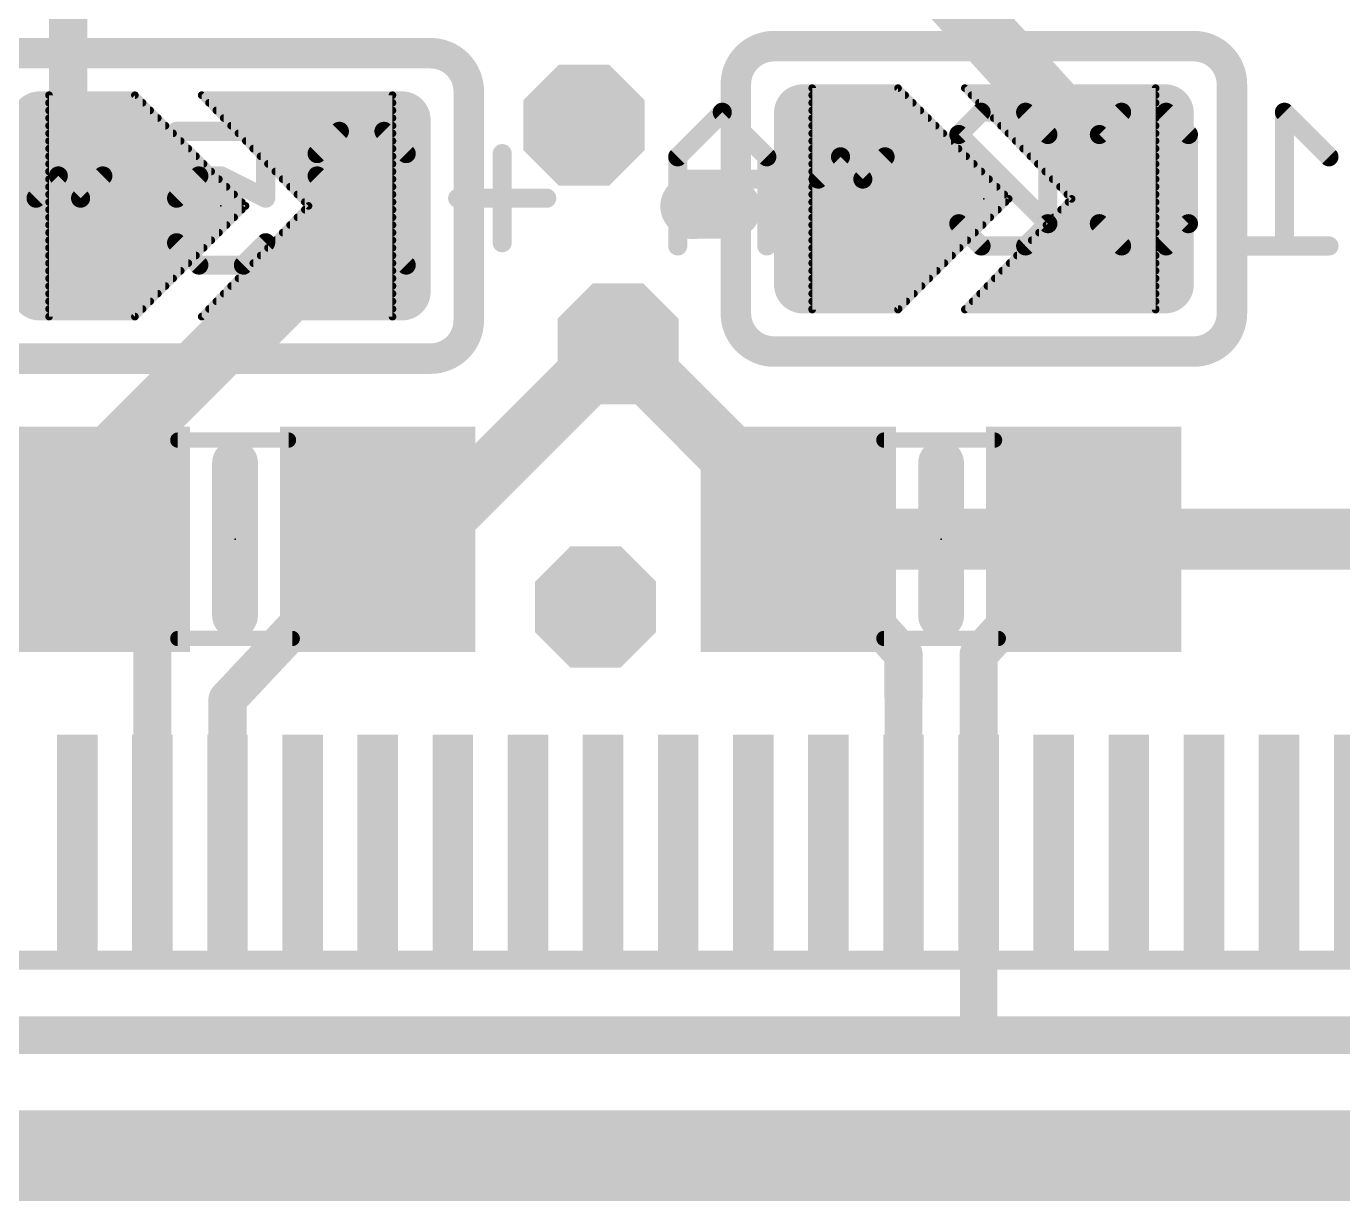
# Model space of a CAD drawing. Extents: x -30 to 79, y -8 to 63.
# Drawn here: x 25.66 to 34.42, y 37.45 to 45.21 of the extents above; entities that cross this region are included whole.
import ezdxf

# ---------------------------------------------------------------- set-up
doc = ezdxf.new("R2010")
doc.units = 0
for name, color, linetype in [('1', 12, 'CONTINUOUS'), ('16', 132, 'CONTINUOUS'), ('18', 3, 'CONTINUOUS'), ('21', 40, 'CONTINUOUS'), ('22', 6, 'CONTINUOUS'), ('23', 40, 'CONTINUOUS'), ('51', 253, 'CONTINUOUS')]:
    doc.layers.add(name, color=color, linetype=linetype)

# ---------------------------------------------------------------- blocks, each defined once
blk = doc.blocks.new('RECT')
blk.add_solid([(-0.5, -0.5), (0.5, -0.5), (-0.5, 0.5), (0.5, 0.5)])
blk = doc.blocks.new('RECT121920X243840R50')
at = {"const_width": 0.1905}
blk.add_lwpolyline([(0.2858, -0.5715), (0.2858, 0.5715, 0.4142), (0.1905, 0.6668), (-0.1905, 0.6668, 0.4142), (-0.2858, 0.5715), (-0.2858, -0.5715, 0.4142), (-0.1905, -0.6668), (0.1905, -0.6668, 0.4142)], format="xyb", close=True, dxfattribs=at)
blk.add_solid([(-0.2159, -0.5969), (0.2159, -0.5969), (-0.2159, 0.5969), (0.2159, 0.5969)])
blk = doc.blocks.new('OCTAGONV')
at = {"const_width": 0.5}
blk.add_lwpolyline([(-0.25, -0.1036), (-0.25, 0.1036), (-0.1036, 0.25), (0.1036, 0.25), (0.25, 0.1036), (0.25, -0.1036), (0.1036, -0.25), (-0.1036, -0.25), (-0.25, -0.1036), (-0.25, 0.1036)], dxfattribs=at)

msp = doc.modelspace()

# ---------------------------------------------------------------- linework, layer by layer
at = {"layer": '1'}
for points, const_width in [([(31.754, 45.489), (33.051, 44.065)], 0.4064), ([(25.939, 44.018), (25.939, 45.37)], 0.254), ([(25.812, 44.7546), (26.3835, 44.7546)], 0.0508), ([(25.812, 43.2814), (25.812, 44.7546)], 0.0508), ([(26.3835, 44.7546), (27.1201, 44.018)], 0.0508), ([(26.828, 44.7546), (27.5392, 44.018)], 0.0508), ([(28.098, 44.7546), (26.828, 44.7546)], 0.0508), ([(28.098, 43.2814), (28.098, 44.7546)], 0.0508), ([(30.892, 44.8016), (31.4635, 44.8016)], 0.0508), ([(30.892, 43.3284), (30.892, 44.8016)], 0.0508), ([(30.892, 44.7548), (31.5103, 44.7548)], 0.0508), ([(31.4635, 44.8016), (32.2001, 44.065)], 0.0508), ([(31.908, 44.8016), (32.6192, 44.065)], 0.0508), ([(33.178, 44.8016), (31.908, 44.8016)], 0.0508), ([(31.9532, 44.7548), (33.178, 44.7548)], 0.0508), ([(33.178, 43.3284), (33.178, 44.8016)], 0.0508), ([(25.812, 44.704), (26.4341, 44.704)], 0.0508), ([(26.8769, 44.704), (28.098, 44.704)], 0.0508), ([(30.892, 44.704), (31.5611, 44.704)], 0.0508), ([(32.0022, 44.704), (33.178, 44.704)], 0.0508), ([(25.812, 44.6532), (26.4849, 44.6532)], 0.0508), ([(25.812, 44.6024), (26.5357, 44.6024)], 0.0508), ([(26.9259, 44.6532), (28.098, 44.6532)], 0.0508), ([(26.9749, 44.6024), (28.098, 44.6024)], 0.0508), ([(30.892, 44.6532), (31.6119, 44.6532)], 0.0508), ([(30.892, 44.6024), (31.6627, 44.6024)], 0.0508), ([(32.0513, 44.6532), (33.178, 44.6532)], 0.0508), ([(32.1003, 44.6024), (33.178, 44.6024)], 0.0508), ([(25.812, 44.5516), (26.5865, 44.5516)], 0.0508), ([(25.812, 44.5008), (26.6373, 44.5008)], 0.0508), ([(27.024, 44.5516), (28.098, 44.5516)], 0.0508), ([(27.073, 44.5008), (28.098, 44.5008)], 0.0508), ([(30.892, 44.5516), (31.7135, 44.5516)], 0.0508), ([(30.892, 44.5008), (31.7643, 44.5008)], 0.0508), ([(32.1494, 44.5516), (33.178, 44.5516)], 0.0508), ([(32.1984, 44.5008), (33.178, 44.5008)], 0.0508), ([(25.812, 44.45), (26.6881, 44.45)], 0.0508), ([(27.1221, 44.45), (28.098, 44.45)], 0.0508), ([(30.892, 44.45), (31.8151, 44.45)], 0.0508), ([(32.2475, 44.45), (33.178, 44.45)], 0.0508), ([(25.812, 44.3992), (26.7389, 44.3992)], 0.0508), ([(25.812, 44.3484), (26.7897, 44.3484)], 0.0508), ([(27.1711, 44.3992), (28.098, 44.3992)], 0.0508), ([(27.2202, 44.3484), (28.098, 44.3484)], 0.0508), ([(30.892, 44.3992), (31.8659, 44.3992)], 0.0508), ([(30.892, 44.3484), (31.9167, 44.3484)], 0.0508), ([(32.2965, 44.3992), (33.178, 44.3992)], 0.0508), ([(32.3456, 44.3484), (33.178, 44.3484)], 0.0508), ([(25.812, 44.2976), (26.8405, 44.2976)], 0.0508), ([(25.812, 44.2468), (26.8913, 44.2468)], 0.0508), ([(27.2692, 44.2976), (28.098, 44.2976)], 0.0508), ([(27.3183, 44.2468), (28.098, 44.2468)], 0.0508), ([(30.892, 44.2976), (31.9675, 44.2976)], 0.0508), ([(30.892, 44.2468), (32.0183, 44.2468)], 0.0508), ([(32.3946, 44.2976), (33.178, 44.2976)], 0.0508), ([(32.4437, 44.2468), (33.178, 44.2468)], 0.0508), ([(25.812, 44.196), (26.9421, 44.196)], 0.0508), ([(25.812, 44.1452), (26.9929, 44.1452)], 0.0508), ([(27.133, 43.18), (27.971, 44.018)], 0.4064), ([(27.3673, 44.196), (28.098, 44.196)], 0.0508), ([(27.4164, 44.1452), (28.098, 44.1452)], 0.0508), ([(30.1, 44), (30.084, 44.016)], 0.4064), ([(30.892, 44.196), (32.0691, 44.196)], 0.0508), ([(30.892, 44.1452), (32.1199, 44.1452)], 0.0508), ([(32.4927, 44.196), (33.178, 44.196)], 0.0508), ([(32.5418, 44.1452), (33.178, 44.1452)], 0.0508), ([(25.812, 44.0944), (27.0437, 44.0944)], 0.0508), ([(27.4654, 44.0944), (28.098, 44.0944)], 0.0508), ([(30.892, 44.0944), (32.1707, 44.0944)], 0.0508), ([(32.2001, 44.065), (31.4635, 43.3284)], 0.0508), ([(32.6192, 44.065), (31.908, 43.3284)], 0.0508), ([(32.5908, 44.0944), (33.178, 44.0944)], 0.0508), ([(25.812, 44.0436), (27.0945, 44.0436)], 0.0508), ([(25.812, 43.9928), (27.0949, 43.9928)], 0.0508), ([(27.1201, 44.018), (26.3835, 43.2814)], 0.0508), ([(27.5392, 44.018), (26.828, 43.2814)], 0.0508), ([(27.5145, 44.0436), (28.098, 44.0436)], 0.0508), ([(27.5149, 43.9928), (28.098, 43.9928)], 0.0508), ([(30.892, 44.0436), (32.1787, 44.0436)], 0.0508), ([(30.892, 43.9928), (32.1279, 43.9928)], 0.0508), ([(32.5495, 43.9928), (33.178, 43.9928)], 0.0508), ([(32.5985, 44.0436), (33.178, 44.0436)], 0.0508), ([(25.812, 43.942), (27.0441, 43.942)], 0.0508), ([(25.812, 43.8912), (26.9933, 43.8912)], 0.0508), ([(27.4168, 43.8912), (28.098, 43.8912)], 0.0508), ([(27.4658, 43.942), (28.098, 43.942)], 0.0508), ([(30.892, 43.942), (32.0771, 43.942)], 0.0508), ([(30.892, 43.8912), (32.0263, 43.8912)], 0.0508), ([(32.4514, 43.8912), (33.178, 43.8912)], 0.0508), ([(32.5004, 43.942), (33.178, 43.942)], 0.0508), ([(25.812, 43.8404), (26.9425, 43.8404)], 0.0508), ([(25.812, 43.7896), (26.8917, 43.7896)], 0.0508), ([(27.3187, 43.7896), (28.098, 43.7896)], 0.0508), ([(27.3677, 43.8404), (28.098, 43.8404)], 0.0508), ([(30.892, 43.8404), (31.9755, 43.8404)], 0.0508), ([(30.892, 43.7896), (31.9247, 43.7896)], 0.0508), ([(32.3533, 43.7896), (33.178, 43.7896)], 0.0508), ([(32.4023, 43.8404), (33.178, 43.8404)], 0.0508), ([(25.812, 43.7388), (26.8409, 43.7388)], 0.0508), ([(27.2696, 43.7388), (28.098, 43.7388)], 0.0508), ([(30.892, 43.7388), (31.8739, 43.7388)], 0.0508), ([(32.3043, 43.7388), (33.178, 43.7388)], 0.0508), ([(25.812, 43.688), (26.7901, 43.688)], 0.0508), ([(25.812, 43.6372), (26.7393, 43.6372)], 0.0508), ([(27.1715, 43.6372), (28.098, 43.6372)], 0.0508), ([(27.2206, 43.688), (28.098, 43.688)], 0.0508), ([(30.892, 43.688), (31.8231, 43.688)], 0.0508), ([(30.892, 43.6372), (31.7723, 43.6372)], 0.0508), ([(32.2062, 43.6372), (33.178, 43.6372)], 0.0508), ([(32.2552, 43.688), (33.178, 43.688)], 0.0508), ([(25.812, 43.5864), (26.6885, 43.5864)], 0.0508), ([(25.812, 43.5356), (26.6377, 43.5356)], 0.0508), ([(27.0734, 43.5356), (28.098, 43.5356)], 0.0508), ([(27.1225, 43.5864), (28.098, 43.5864)], 0.0508), ([(30.892, 43.5864), (31.7215, 43.5864)], 0.0508), ([(30.892, 43.5356), (31.6707, 43.5356)], 0.0508), ([(32.1081, 43.5356), (33.178, 43.5356)], 0.0508), ([(32.1571, 43.5864), (33.178, 43.5864)], 0.0508), ([(25.812, 43.4848), (26.5869, 43.4848)], 0.0508), ([(27.0244, 43.4848), (28.098, 43.4848)], 0.0508), ([(30.892, 43.4848), (31.6199, 43.4848)], 0.0508), ([(32.059, 43.4848), (33.178, 43.4848)], 0.0508), ([(25.812, 43.434), (26.5361, 43.434)], 0.0508), ([(25.812, 43.3832), (26.4853, 43.3832)], 0.0508), ([(26.1, 42.229), (27.051, 43.18)], 0.4064), ([(27.051, 43.18), (27.133, 43.18)], 0.4064), ([(26.9263, 43.3832), (28.098, 43.3832)], 0.0508), ([(26.9753, 43.434), (28.098, 43.434)], 0.0508), ([(30.892, 43.434), (31.5691, 43.434)], 0.0508), ([(30.892, 43.3832), (31.5183, 43.3832)], 0.0508), ([(31.9609, 43.3832), (33.178, 43.3832)], 0.0508), ([(32.01, 43.434), (33.178, 43.434)], 0.0508), ([(25.812, 43.3324), (26.4345, 43.3324)], 0.0508), ([(25.812, 43.2816), (26.3837, 43.2816)], 0.0508), ([(26.3835, 43.2814), (25.812, 43.2814)], 0.0508), ([(26.828, 43.2814), (28.098, 43.2814)], 0.0508), ([(26.8282, 43.2816), (28.098, 43.2816)], 0.0508), ([(26.8772, 43.3324), (28.098, 43.3324)], 0.0508), ([(28.3, 41.8), (29.6, 43.1)], 0.4064), ([(30.892, 43.3324), (31.4675, 43.3324)], 0.0508), ([(31.4635, 43.3284), (30.892, 43.3284)], 0.0508), ([(31.908, 43.3284), (33.178, 43.3284)], 0.0508), ([(31.9119, 43.3324), (33.178, 43.3324)], 0.0508), ([(26.1, 41.8), (26.1, 42.229)], 0.4064), ([(28, 41.8), (28.3, 41.8)], 0.4064), ([(26.5, 41.334), (26.1, 41.8)], 0.254), ([(27, 40.734), (28, 41.8)], 0.254), ([(31.5, 41.034), (30.8, 41.8)], 0.254), ([(32, 41.034), (32.7, 41.8)], 0.254), ([(26.5, 39.75), (26.5, 41.334)], 0.254), ([(31.5, 40.75), (31.5, 41.034)], 0.254), ([(32, 39.75), (32, 41.034)], 0.254), ([(27, 39.75), (27, 40.734)], 0.254), ([(31.5, 39.75), (31.5, 40.75)], 0.25), ([(32, 39.75), (32, 38.5)], 0.25), ([(32, 38.5), (22.9, 38.5)], 0.25), ([(35.2, 38.5), (32, 38.5)], 0.25)]:
    msp.add_lwpolyline(points, dxfattribs=dict(at, const_width=const_width))
for points, const_width in [([(25.812, 44.7673, 1), (25.812, 44.7419)], 0.0254), ([(25.8247, 44.7546, 1), (25.7993, 44.7546)], 0.0254), ([(26.3925, 44.7636, 1), (26.3745, 44.7456)], 0.0254), ([(26.3835, 44.7419, 1), (26.3835, 44.7673)], 0.0254), ([(26.8371, 44.7634, 1), (26.8189, 44.7458)], 0.0254), ([(26.828, 44.7673, 1), (26.828, 44.7419)], 0.0254), ([(28.1107, 44.7546, 1), (28.0853, 44.7546)], 0.0254), ([(28.098, 44.7419, 1), (28.098, 44.7673)], 0.0254), ([(30.892, 44.8143, 1), (30.892, 44.7889)], 0.0254), ([(30.9047, 44.8016, 1), (30.8793, 44.8016)], 0.0254), ([(30.892, 44.7675, 1), (30.892, 44.7421)], 0.0254), ([(31.4725, 44.8106, 1), (31.4545, 44.7926)], 0.0254), ([(31.4635, 44.7889, 1), (31.4635, 44.8143)], 0.0254), ([(31.5103, 44.7421, 1), (31.5103, 44.7675)], 0.0254), ([(31.9171, 44.8104, 1), (31.8989, 44.7928)], 0.0254), ([(31.908, 44.8143, 1), (31.908, 44.7889)], 0.0254), ([(31.9532, 44.7675, 1), (31.9532, 44.7421)], 0.0254), ([(33.1907, 44.8016, 1), (33.1653, 44.8016)], 0.0254), ([(33.178, 44.7889, 1), (33.178, 44.8143)], 0.0254), ([(33.178, 44.7421, 1), (33.178, 44.7675)], 0.0254), ([(25.812, 44.7167, 1), (25.812, 44.6913)], 0.0254), ([(26.4341, 44.6913, 1), (26.4341, 44.7167)], 0.0254), ([(26.8769, 44.7167, 1), (26.8769, 44.6913)], 0.0254), ([(28.098, 44.6913, 1), (28.098, 44.7167)], 0.0254), ([(30.892, 44.7167, 1), (30.892, 44.6913)], 0.0254), ([(31.5611, 44.6913, 1), (31.5611, 44.7167)], 0.0254), ([(32.0022, 44.7167, 1), (32.0022, 44.6913)], 0.0254), ([(33.178, 44.6913, 1), (33.178, 44.7167)], 0.0254), ([(25.812, 44.6659, 1), (25.812, 44.6405)], 0.0254), ([(25.812, 44.6151, 1), (25.812, 44.5897)], 0.0254), ([(26.4849, 44.6405, 1), (26.4849, 44.6659)], 0.0254), ([(26.5357, 44.5897, 1), (26.5357, 44.6151)], 0.0254), ([(26.9259, 44.6659, 1), (26.9259, 44.6405)], 0.0254), ([(26.9749, 44.6151, 1), (26.9749, 44.5897)], 0.0254), ([(28.098, 44.6405, 1), (28.098, 44.6659)], 0.0254), ([(28.098, 44.5897, 1), (28.098, 44.6151)], 0.0254), ([(30.892, 44.6659, 1), (30.892, 44.6405)], 0.0254), ([(30.892, 44.6151, 1), (30.892, 44.5897)], 0.0254), ([(31.6119, 44.6405, 1), (31.6119, 44.6659)], 0.0254), ([(31.6627, 44.5897, 1), (31.6627, 44.6151)], 0.0254), ([(32.0513, 44.6659, 1), (32.0513, 44.6405)], 0.0254), ([(32.1003, 44.6151, 1), (32.1003, 44.5897)], 0.0254), ([(33.178, 44.6405, 1), (33.178, 44.6659)], 0.0254), ([(33.178, 44.5897, 1), (33.178, 44.6151)], 0.0254), ([(25.812, 44.5643, 1), (25.812, 44.5389)], 0.0254), ([(25.812, 44.5135, 1), (25.812, 44.4881)], 0.0254), ([(26.5865, 44.5389, 1), (26.5865, 44.5643)], 0.0254), ([(26.6373, 44.4881, 1), (26.6373, 44.5135)], 0.0254), ([(27.024, 44.5643, 1), (27.024, 44.5389)], 0.0254), ([(27.073, 44.5135, 1), (27.073, 44.4881)], 0.0254), ([(28.098, 44.5389, 1), (28.098, 44.5643)], 0.0254), ([(28.098, 44.4881, 1), (28.098, 44.5135)], 0.0254), ([(30.892, 44.5643, 1), (30.892, 44.5389)], 0.0254), ([(30.892, 44.5135, 1), (30.892, 44.4881)], 0.0254), ([(31.7135, 44.5389, 1), (31.7135, 44.5643)], 0.0254), ([(31.7643, 44.4881, 1), (31.7643, 44.5135)], 0.0254), ([(32.1494, 44.5643, 1), (32.1494, 44.5389)], 0.0254), ([(32.1984, 44.5135, 1), (32.1984, 44.4881)], 0.0254), ([(33.178, 44.5389, 1), (33.178, 44.5643)], 0.0254), ([(33.178, 44.4881, 1), (33.178, 44.5135)], 0.0254), ([(25.812, 44.4627, 1), (25.812, 44.4373)], 0.0254), ([(26.6881, 44.4373, 1), (26.6881, 44.4627)], 0.0254), ([(27.1221, 44.4627, 1), (27.1221, 44.4373)], 0.0254), ([(28.098, 44.4373, 1), (28.098, 44.4627)], 0.0254), ([(30.892, 44.4627, 1), (30.892, 44.4373)], 0.0254), ([(31.8151, 44.4373, 1), (31.8151, 44.4627)], 0.0254), ([(32.2475, 44.4627, 1), (32.2475, 44.4373)], 0.0254), ([(33.178, 44.4373, 1), (33.178, 44.4627)], 0.0254), ([(25.812, 44.4119, 1), (25.812, 44.3865)], 0.0254), ([(25.812, 44.3611, 1), (25.812, 44.3357)], 0.0254), ([(26.7389, 44.3865, 1), (26.7389, 44.4119)], 0.0254), ([(26.7897, 44.3357, 1), (26.7897, 44.3611)], 0.0254), ([(27.1711, 44.4119, 1), (27.1711, 44.3865)], 0.0254), ([(27.2202, 44.3611, 1), (27.2202, 44.3357)], 0.0254), ([(28.098, 44.3865, 1), (28.098, 44.4119)], 0.0254), ([(28.098, 44.3357, 1), (28.098, 44.3611)], 0.0254), ([(30.892, 44.4119, 1), (30.892, 44.3865)], 0.0254), ([(30.892, 44.3611, 1), (30.892, 44.3357)], 0.0254), ([(31.8659, 44.3865, 1), (31.8659, 44.4119)], 0.0254), ([(31.9167, 44.3357, 1), (31.9167, 44.3611)], 0.0254), ([(32.2965, 44.4119, 1), (32.2965, 44.3865)], 0.0254), ([(32.3456, 44.3611, 1), (32.3456, 44.3357)], 0.0254), ([(33.178, 44.3865, 1), (33.178, 44.4119)], 0.0254), ([(33.178, 44.3357, 1), (33.178, 44.3611)], 0.0254), ([(25.812, 44.3103, 1), (25.812, 44.2849)], 0.0254), ([(25.812, 44.2595, 1), (25.812, 44.2341)], 0.0254), ([(26.8405, 44.2849, 1), (26.8405, 44.3103)], 0.0254), ([(26.8913, 44.2341, 1), (26.8913, 44.2595)], 0.0254), ([(27.2692, 44.3103, 1), (27.2692, 44.2849)], 0.0254), ([(27.3183, 44.2595, 1), (27.3183, 44.2341)], 0.0254), ([(28.098, 44.2849, 1), (28.098, 44.3103)], 0.0254), ([(28.098, 44.2341, 1), (28.098, 44.2595)], 0.0254), ([(30.892, 44.3103, 1), (30.892, 44.2849)], 0.0254), ([(30.892, 44.2595, 1), (30.892, 44.2341)], 0.0254), ([(31.9675, 44.2849, 1), (31.9675, 44.3103)], 0.0254), ([(32.0183, 44.2341, 1), (32.0183, 44.2595)], 0.0254), ([(32.3946, 44.3103, 1), (32.3946, 44.2849)], 0.0254), ([(32.4437, 44.2595, 1), (32.4437, 44.2341)], 0.0254), ([(33.178, 44.2849, 1), (33.178, 44.3103)], 0.0254), ([(33.178, 44.2341, 1), (33.178, 44.2595)], 0.0254), ([(25.812, 44.2087, 1), (25.812, 44.1833)], 0.0254), ([(25.812, 44.1579, 1), (25.812, 44.1325)], 0.0254), ([(26.9421, 44.1833, 1), (26.9421, 44.2087)], 0.0254), ([(26.9929, 44.1325, 1), (26.9929, 44.1579)], 0.0254), ([(27.3673, 44.2087, 1), (27.3673, 44.1833)], 0.0254), ([(27.4164, 44.1579, 1), (27.4164, 44.1325)], 0.0254), ([(28.0428, 43.9462, 1), (27.8992, 44.0898)], 0.2032), ([(28.098, 44.1833, 1), (28.098, 44.2087)], 0.0254), ([(28.098, 44.1325, 1), (28.098, 44.1579)], 0.0254), ([(30.1558, 44.0878, 1), (30.0122, 43.9442)], 0.2032), ([(30.0282, 43.9282, 1), (30.1718, 44.0718)], 0.2032), ([(30.892, 44.2087, 1), (30.892, 44.1833)], 0.0254), ([(30.892, 44.1579, 1), (30.892, 44.1325)], 0.0254), ([(32.0691, 44.1833, 1), (32.0691, 44.2087)], 0.0254), ([(32.1199, 44.1325, 1), (32.1199, 44.1579)], 0.0254), ([(32.4927, 44.2087, 1), (32.4927, 44.1833)], 0.0254), ([(32.5418, 44.1579, 1), (32.5418, 44.1325)], 0.0254), ([(32.9759, 43.9966, 1), (33.1261, 44.1334)], 0.2032), ([(33.178, 44.1833, 1), (33.178, 44.2087)], 0.0254), ([(33.178, 44.1325, 1), (33.178, 44.1579)], 0.0254), ([(25.812, 44.1071, 1), (25.812, 44.0817)], 0.0254), ([(25.8755, 44.018, 1), (26.0025, 44.018)], 0.127), ([(27.0437, 44.0817, 1), (27.0437, 44.1071)], 0.0254), ([(27.4654, 44.1071, 1), (27.4654, 44.0817)], 0.0254), ([(28.098, 44.0817, 1), (28.098, 44.1071)], 0.0254), ([(30.892, 44.1071, 1), (30.892, 44.0817)], 0.0254), ([(32.1707, 44.0817, 1), (32.1707, 44.1071)], 0.0254), ([(32.2091, 44.056, 1), (32.1911, 44.074)], 0.0254), ([(32.1911, 44.056, 1), (32.2091, 44.074)], 0.0254), ([(32.5908, 44.1071, 1), (32.5908, 44.0817)], 0.0254), ([(32.6283, 44.0562, 1), (32.6101, 44.0738)], 0.0254), ([(32.6101, 44.0562, 1), (32.6283, 44.0738)], 0.0254), ([(33.178, 44.0817, 1), (33.178, 44.1071)], 0.0254), ([(25.812, 44.0563, 1), (25.812, 44.0309)], 0.0254), ([(25.812, 44.0055, 1), (25.812, 43.9801)], 0.0254), ([(27.0945, 44.0309, 1), (27.0945, 44.0563)], 0.0254), ([(27.0949, 43.9801, 1), (27.0949, 44.0055)], 0.0254), ([(27.1291, 44.009, 1), (27.1111, 44.027)], 0.0254), ([(27.1111, 44.009, 1), (27.1291, 44.027)], 0.0254), ([(27.5145, 44.0563, 1), (27.5145, 44.0309)], 0.0254), ([(27.5149, 44.0055, 1), (27.5149, 43.9801)], 0.0254), ([(27.5483, 44.0092, 1), (27.5301, 44.0268)], 0.0254), ([(27.5301, 44.0092, 1), (27.5483, 44.0268)], 0.0254), ([(28.098, 44.0309, 1), (28.098, 44.0563)], 0.0254), ([(28.098, 43.9801, 1), (28.098, 44.0055)], 0.0254), ([(30.892, 44.0563, 1), (30.892, 44.0309)], 0.0254), ([(30.892, 44.0055, 1), (30.892, 43.9801)], 0.0254), ([(32.1279, 43.9801, 1), (32.1279, 44.0055)], 0.0254), ([(32.1787, 44.0309, 1), (32.1787, 44.0563)], 0.0254), ([(32.5495, 44.0055, 1), (32.5495, 43.9801)], 0.0254), ([(32.5985, 44.0563, 1), (32.5985, 44.0309)], 0.0254), ([(33.178, 44.0309, 1), (33.178, 44.0563)], 0.0254), ([(33.178, 43.9801, 1), (33.178, 44.0055)], 0.0254), ([(25.812, 43.9547, 1), (25.812, 43.9293)], 0.0254), ([(25.812, 43.9039, 1), (25.812, 43.8785)], 0.0254), ([(26.9933, 43.8785, 1), (26.9933, 43.9039)], 0.0254), ([(27.0441, 43.9293, 1), (27.0441, 43.9547)], 0.0254), ([(27.4168, 43.9039, 1), (27.4168, 43.8785)], 0.0254), ([(27.4658, 43.9547, 1), (27.4658, 43.9293)], 0.0254), ([(28.098, 43.9293, 1), (28.098, 43.9547)], 0.0254), ([(28.098, 43.8785, 1), (28.098, 43.9039)], 0.0254), ([(30.892, 43.9547, 1), (30.892, 43.9293)], 0.0254), ([(30.892, 43.9039, 1), (30.892, 43.8785)], 0.0254), ([(32.0263, 43.8785, 1), (32.0263, 43.9039)], 0.0254), ([(32.0771, 43.9293, 1), (32.0771, 43.9547)], 0.0254), ([(32.4514, 43.9039, 1), (32.4514, 43.8785)], 0.0254), ([(32.5004, 43.9547, 1), (32.5004, 43.9293)], 0.0254), ([(33.178, 43.9293, 1), (33.178, 43.9547)], 0.0254), ([(33.178, 43.8785, 1), (33.178, 43.9039)], 0.0254), ([(25.812, 43.8531, 1), (25.812, 43.8277)], 0.0254), ([(25.812, 43.8023, 1), (25.812, 43.7769)], 0.0254), ([(26.8917, 43.7769, 1), (26.8917, 43.8023)], 0.0254), ([(26.9425, 43.8277, 1), (26.9425, 43.8531)], 0.0254), ([(27.3187, 43.8023, 1), (27.3187, 43.7769)], 0.0254), ([(27.3677, 43.8531, 1), (27.3677, 43.8277)], 0.0254), ([(28.098, 43.8277, 1), (28.098, 43.8531)], 0.0254), ([(28.098, 43.7769, 1), (28.098, 43.8023)], 0.0254), ([(30.892, 43.8531, 1), (30.892, 43.8277)], 0.0254), ([(30.892, 43.8023, 1), (30.892, 43.7769)], 0.0254), ([(31.9247, 43.7769, 1), (31.9247, 43.8023)], 0.0254), ([(31.9755, 43.8277, 1), (31.9755, 43.8531)], 0.0254), ([(32.3533, 43.8023, 1), (32.3533, 43.7769)], 0.0254), ([(32.4023, 43.8531, 1), (32.4023, 43.8277)], 0.0254), ([(33.178, 43.8277, 1), (33.178, 43.8531)], 0.0254), ([(33.178, 43.7769, 1), (33.178, 43.8023)], 0.0254), ([(25.812, 43.7515, 1), (25.812, 43.7261)], 0.0254), ([(26.8409, 43.7261, 1), (26.8409, 43.7515)], 0.0254), ([(27.2696, 43.7515, 1), (27.2696, 43.7261)], 0.0254), ([(28.098, 43.7261, 1), (28.098, 43.7515)], 0.0254), ([(30.892, 43.7515, 1), (30.892, 43.7261)], 0.0254), ([(31.8739, 43.7261, 1), (31.8739, 43.7515)], 0.0254), ([(32.3043, 43.7515, 1), (32.3043, 43.7261)], 0.0254), ([(33.178, 43.7261, 1), (33.178, 43.7515)], 0.0254), ([(25.812, 43.7007, 1), (25.812, 43.6753)], 0.0254), ([(25.812, 43.6499, 1), (25.812, 43.6245)], 0.0254), ([(26.7393, 43.6245, 1), (26.7393, 43.6499)], 0.0254), ([(26.7901, 43.6753, 1), (26.7901, 43.7007)], 0.0254), ([(27.1715, 43.6499, 1), (27.1715, 43.6245)], 0.0254), ([(27.2206, 43.7007, 1), (27.2206, 43.6753)], 0.0254), ([(28.098, 43.6753, 1), (28.098, 43.7007)], 0.0254), ([(28.098, 43.6245, 1), (28.098, 43.6499)], 0.0254), ([(30.892, 43.7007, 1), (30.892, 43.6753)], 0.0254), ([(30.892, 43.6499, 1), (30.892, 43.6245)], 0.0254), ([(31.7723, 43.6245, 1), (31.7723, 43.6499)], 0.0254), ([(31.8231, 43.6753, 1), (31.8231, 43.7007)], 0.0254), ([(32.2062, 43.6499, 1), (32.2062, 43.6245)], 0.0254), ([(32.2552, 43.7007, 1), (32.2552, 43.6753)], 0.0254), ([(33.178, 43.6753, 1), (33.178, 43.7007)], 0.0254), ([(33.178, 43.6245, 1), (33.178, 43.6499)], 0.0254), ([(25.812, 43.5991, 1), (25.812, 43.5737)], 0.0254), ([(25.812, 43.5483, 1), (25.812, 43.5229)], 0.0254), ([(26.6377, 43.5229, 1), (26.6377, 43.5483)], 0.0254), ([(26.6885, 43.5737, 1), (26.6885, 43.5991)], 0.0254), ([(27.0734, 43.5483, 1), (27.0734, 43.5229)], 0.0254), ([(27.1225, 43.5991, 1), (27.1225, 43.5737)], 0.0254), ([(28.098, 43.5737, 1), (28.098, 43.5991)], 0.0254), ([(28.098, 43.5229, 1), (28.098, 43.5483)], 0.0254), ([(30.892, 43.5991, 1), (30.892, 43.5737)], 0.0254), ([(30.892, 43.5483, 1), (30.892, 43.5229)], 0.0254), ([(31.6707, 43.5229, 1), (31.6707, 43.5483)], 0.0254), ([(31.7215, 43.5737, 1), (31.7215, 43.5991)], 0.0254), ([(32.1081, 43.5483, 1), (32.1081, 43.5229)], 0.0254), ([(32.1571, 43.5991, 1), (32.1571, 43.5737)], 0.0254), ([(33.178, 43.5737, 1), (33.178, 43.5991)], 0.0254), ([(33.178, 43.5229, 1), (33.178, 43.5483)], 0.0254), ([(25.812, 43.4975, 1), (25.812, 43.4721)], 0.0254), ([(26.5869, 43.4721, 1), (26.5869, 43.4975)], 0.0254), ([(27.0244, 43.4975, 1), (27.0244, 43.4721)], 0.0254), ([(28.098, 43.4721, 1), (28.098, 43.4975)], 0.0254), ([(30.892, 43.4975, 1), (30.892, 43.4721)], 0.0254), ([(31.6199, 43.4721, 1), (31.6199, 43.4975)], 0.0254), ([(32.059, 43.4975, 1), (32.059, 43.4721)], 0.0254), ([(33.178, 43.4721, 1), (33.178, 43.4975)], 0.0254), ([(25.812, 43.4467, 1), (25.812, 43.4213)], 0.0254), ([(25.812, 43.3959, 1), (25.812, 43.3705)], 0.0254), ([(26.4853, 43.3705, 1), (26.4853, 43.3959)], 0.0254), ([(26.5361, 43.4213, 1), (26.5361, 43.4467)], 0.0254), ([(27.051, 43.2816, 1), (27.051, 43.0784)], 0.2032), ([(27.1228, 43.1082, 1), (26.9792, 43.2518)], 0.2032), ([(26.9263, 43.3959, 1), (26.9263, 43.3705)], 0.0254), ([(26.9753, 43.4467, 1), (26.9753, 43.4213)], 0.0254), ([(27.133, 43.0784, 1), (27.133, 43.2816)], 0.2032), ([(28.098, 43.4213, 1), (28.098, 43.4467)], 0.0254), ([(28.098, 43.3705, 1), (28.098, 43.3959)], 0.0254), ([(30.892, 43.4467, 1), (30.892, 43.4213)], 0.0254), ([(30.892, 43.3959, 1), (30.892, 43.3705)], 0.0254), ([(31.5183, 43.3705, 1), (31.5183, 43.3959)], 0.0254), ([(31.5691, 43.4213, 1), (31.5691, 43.4467)], 0.0254), ([(31.9609, 43.3959, 1), (31.9609, 43.3705)], 0.0254), ([(32.01, 43.4467, 1), (32.01, 43.4213)], 0.0254), ([(33.178, 43.4213, 1), (33.178, 43.4467)], 0.0254), ([(33.178, 43.3705, 1), (33.178, 43.3959)], 0.0254), ([(25.812, 43.3451, 1), (25.812, 43.3197)], 0.0254), ([(25.812, 43.2943, 1), (25.812, 43.2689)], 0.0254), ([(25.812, 43.2941, 1), (25.812, 43.2687)], 0.0254), ([(25.7993, 43.2814, 1), (25.8247, 43.2814)], 0.0254), ([(26.3745, 43.2904, 1), (26.3925, 43.2724)], 0.0254), ([(26.3835, 43.2687, 1), (26.3835, 43.2941)], 0.0254), ([(26.3837, 43.2689, 1), (26.3837, 43.2943)], 0.0254), ([(26.4345, 43.3197, 1), (26.4345, 43.3451)], 0.0254), ([(26.828, 43.2941, 1), (26.828, 43.2687)], 0.0254), ([(26.8189, 43.2902, 1), (26.8371, 43.2726)], 0.0254), ([(26.8282, 43.2943, 1), (26.8282, 43.2689)], 0.0254), ([(26.8772, 43.3451, 1), (26.8772, 43.3197)], 0.0254), ([(27.0612, 43.2518, 1), (27.2048, 43.1082)], 0.2032), ([(28.0853, 43.2814, 1), (28.1107, 43.2814)], 0.0254), ([(28.098, 43.3197, 1), (28.098, 43.3451)], 0.0254), ([(28.098, 43.2689, 1), (28.098, 43.2943)], 0.0254), ([(28.098, 43.2687, 1), (28.098, 43.2941)], 0.0254), ([(29.6718, 43.0282, 1), (29.5282, 43.1718)], 0.2032), ([(30.892, 43.3451, 1), (30.892, 43.3197)], 0.0254), ([(30.892, 43.3411, 1), (30.892, 43.3157)], 0.0254), ([(30.8793, 43.3284, 1), (30.9047, 43.3284)], 0.0254), ([(31.4545, 43.3374, 1), (31.4725, 43.3194)], 0.0254), ([(31.4635, 43.3157, 1), (31.4635, 43.3411)], 0.0254), ([(31.4675, 43.3197, 1), (31.4675, 43.3451)], 0.0254), ([(31.908, 43.3411, 1), (31.908, 43.3157)], 0.0254), ([(31.8989, 43.3372, 1), (31.9171, 43.3196)], 0.0254), ([(31.9119, 43.3451, 1), (31.9119, 43.3197)], 0.0254), ([(33.1653, 43.3284, 1), (33.1907, 43.3284)], 0.0254), ([(33.178, 43.3197, 1), (33.178, 43.3451)], 0.0254), ([(33.178, 43.3157, 1), (33.178, 43.3411)], 0.0254), ([(26.2016, 42.229, 1), (25.9984, 42.229)], 0.2032), ([(26.0282, 42.3008, 1), (26.1718, 42.1572)], 0.2032), ([(28, 41.9016, 1), (28, 41.6984)], 0.2032), ([(28.2282, 41.8718, 1), (28.3718, 41.7282)], 0.2032), ([(28.3, 41.6984, 1), (28.3, 41.9016)], 0.2032), ([(25.9984, 41.8, 1), (26.2016, 41.8)], 0.2032), ([(26.1482, 41.8414, 1), (26.0518, 41.7586)], 0.127), ([(28.0463, 41.7566, 1), (27.9537, 41.8434)], 0.127), ([(30.8469, 41.8428, 1), (30.7531, 41.7572)], 0.127), ([(32.7469, 41.7572, 1), (32.6531, 41.8428)], 0.127), ([(26.5635, 41.334, 1), (26.4365, 41.334)], 0.127), ([(26.4518, 41.2926, 1), (26.5482, 41.3754)], 0.127), ([(31.5635, 41.034, 1), (31.4365, 41.034)], 0.127), ([(31.4531, 40.9912, 1), (31.5469, 41.0768)], 0.127), ([(32.0635, 41.034, 1), (31.9365, 41.034)], 0.127), ([(31.9531, 41.0768, 1), (32.0469, 40.9912)], 0.127), ([(27.0635, 40.734, 1), (26.9365, 40.734)], 0.127), ([(26.9537, 40.7774, 1), (27.0463, 40.6906)], 0.127), ([(31.5625, 40.75, 1), (31.4375, 40.75)], 0.125), ([(31.4365, 40.75, 1), (31.5635, 40.75)], 0.127), ([(32.0625, 39.75, 1), (31.9375, 39.75)], 0.125), ([(26.4365, 39.75, 1), (26.5635, 39.75)], 0.127), ([(26.9365, 39.75, 1), (27.0635, 39.75)], 0.127), ([(31.4375, 39.75, 1), (31.5625, 39.75)], 0.125), ([(31.9365, 39.75, 1), (32.0635, 39.75)], 0.127), ([(32, 38.5625, 1), (32, 38.4375)], 0.125), ([(31.9375, 38.5, 1), (32.0625, 38.5)], 0.125), ([(32, 38.4375, 1), (32, 38.5625)], 0.125)]:
    msp.add_lwpolyline(points, format="xyb", dxfattribs=dict(at, const_width=const_width))
at = {"layer": '16'}
for points, const_width in [([(30.1, 44), (30.35, 44)], 0.4), ([(29.6, 43.1), (30.9, 41.8)], 0.4064), ([(30.9, 41.8), (38.3489, 41.8)], 0.4064)]:
    msp.add_lwpolyline(points, dxfattribs=dict(at, const_width=const_width))
for points, const_width in [([(30.1, 44.1, 1), (30.1, 43.9)], 0.2), ([(30.35, 43.9, 1), (30.35, 44.1)], 0.2), ([(29.6718, 43.1718, 1), (29.5282, 43.0282)], 0.2032), ([(30.9, 41.9016, 1), (30.9, 41.6984)], 0.2032), ([(30.8282, 41.7282, 1), (30.9718, 41.8718)], 0.2032)]:
    msp.add_lwpolyline(points, format="xyb", dxfattribs=dict(at, const_width=const_width))
at = {"layer": '21'}
for points, const_width in [([(25.558, 45.034), (28.352, 45.034)], 0.2032), ([(30.638, 45.081), (33.432, 45.081)], 0.2032), ([(28.606, 43.256), (28.606, 44.78)], 0.2032), ([(30.384, 43.303), (30.384, 44.827)], 0.2032), ([(33.686, 43.303), (33.686, 44.827)], 0.2032), ([(33.432, 43.049), (30.638, 43.049)], 0.2032), ([(28.352, 43.002), (25.558, 43.002)], 0.2032), ([(27.05, 41.292), (27.05, 42.308)], 0.3048), ([(31.75, 41.292), (31.75, 42.308)], 0.3048)]:
    msp.add_lwpolyline(points, dxfattribs=dict(at, const_width=const_width))
for points, const_width in [([(28.606, 44.78, 0.4142), (28.352, 45.034)], 0.2032), ([(28.352, 45.0848, 1), (28.352, 44.9832)], 0.1016), ([(28.352, 44.9832, 1), (28.352, 45.0848)], 0.1016), ([(30.638, 45.081, 0.4142), (30.384, 44.827)], 0.2032), ([(30.638, 45.1318, 1), (30.638, 45.0302)], 0.1016), ([(30.638, 45.0302, 1), (30.638, 45.1318)], 0.1016), ([(33.686, 44.827, 0.4142), (33.432, 45.081)], 0.2032), ([(33.432, 45.1318, 1), (33.432, 45.0302)], 0.1016), ([(33.432, 45.0302, 1), (33.432, 45.1318)], 0.1016), ([(28.6568, 44.78, 1), (28.5552, 44.78)], 0.1016), ([(30.4348, 44.827, 1), (30.3332, 44.827)], 0.1016), ([(30.3332, 44.827, 1), (30.4348, 44.827)], 0.1016), ([(33.7368, 44.827, 1), (33.6352, 44.827)], 0.1016), ([(33.6352, 44.827, 1), (33.7368, 44.827)], 0.1016), ([(28.5552, 44.78, 1), (28.6568, 44.78)], 0.1016), ([(30.384, 43.303, 0.4142), (30.638, 43.049)], 0.2032), ([(30.4348, 43.303, 1), (30.3332, 43.303)], 0.1016), ([(33.432, 43.049, 0.4142), (33.686, 43.303)], 0.2032), ([(33.7368, 43.303, 1), (33.6352, 43.303)], 0.1016), ([(28.352, 43.002, 0.4142), (28.606, 43.256)], 0.2032), ([(28.6568, 43.256, 1), (28.5552, 43.256)], 0.1016), ([(28.5552, 43.256, 1), (28.6568, 43.256)], 0.1016), ([(30.3332, 43.303, 1), (30.4348, 43.303)], 0.1016), ([(33.6352, 43.303, 1), (33.7368, 43.303)], 0.1016), ([(30.638, 43.0998, 1), (30.638, 42.9982)], 0.1016), ([(30.638, 42.9982, 1), (30.638, 43.0998)], 0.1016), ([(33.432, 43.0998, 1), (33.432, 42.9982)], 0.1016), ([(33.432, 42.9982, 1), (33.432, 43.0998)], 0.1016), ([(28.352, 43.0528, 1), (28.352, 42.9512)], 0.1016), ([(28.352, 42.9512, 1), (28.352, 43.0528)], 0.1016), ([(27.1262, 42.308, 1), (26.9738, 42.308)], 0.1524), ([(31.8262, 42.308, 1), (31.6738, 42.308)], 0.1524), ([(26.9738, 41.292, 1), (27.1262, 41.292)], 0.1524), ([(31.6738, 41.292, 1), (31.8262, 41.292)], 0.1524)]:
    msp.add_lwpolyline(points, format="xyb", dxfattribs=dict(at, const_width=const_width))
at = {"layer": '22', "const_width": 0.127}
for points in [[(30.2934, 44.6413), (29.9969, 44.3447)], [(30.59, 44.3447), (30.2934, 44.6413)], [(32.0162, 44.6413), (31.8679, 44.493)], [(32.3128, 44.6413), (32.0162, 44.6413)], [(32.4611, 44.493), (32.3128, 44.6413)], [(32.9517, 44.6413), (32.8034, 44.493)], [(33.2483, 44.6413), (32.9517, 44.6413)], [(33.3966, 44.493), (33.2483, 44.6413)], [(34.3321, 44.3447), (34.0355, 44.6413)], [(34.0355, 44.6413), (34.0355, 43.7515)], [(26.6609, 44.5143), (27.2541, 44.5143)], [(27.2541, 44.5143), (27.2541, 44.0694)], [(27.5964, 44.366), (27.7447, 44.5143)], [(27.7447, 44.5143), (28.0413, 44.5143)], [(28.0413, 44.5143), (28.1896, 44.366)], [(31.8679, 44.493), (31.8679, 43.8998)], [(32.4611, 43.8998), (31.8679, 44.493)], [(32.4611, 43.8998), (32.4611, 44.493)], [(32.8034, 44.493), (32.8034, 43.8998)], [(33.3966, 43.8998), (32.8034, 44.493)], [(33.3966, 43.8998), (33.3966, 44.493)], [(27.5964, 44.2177), (27.5964, 44.366)], [(28.8285, 44.366), (28.8285, 43.7728)], [(29.9969, 44.3447), (29.9969, 43.7515)], [(30.59, 43.7515), (30.59, 44.3447)], [(31.0807, 44.3447), (30.9324, 44.1964)], [(31.229, 44.1964), (31.0807, 44.3447)], [(31.3773, 44.3447), (31.229, 44.1964)], [(31.5255, 44.3447), (31.3773, 44.3447)], [(31.5255, 43.7515), (31.5255, 44.3447)], [(25.8737, 44.2177), (25.7254, 44.0694)], [(26.022, 44.0694), (25.8737, 44.2177)], [(26.1703, 44.2177), (26.022, 44.0694)], [(26.3185, 44.2177), (26.1703, 44.2177)], [(26.3185, 43.6245), (26.3185, 44.2177)], [(26.8092, 44.2177), (26.6609, 44.0694)], [(26.9575, 44.2177), (26.8092, 44.2177)], [(27.2541, 44.0694), (26.9575, 44.2177)], [(28.1896, 43.6245), (27.5964, 44.2177)], [(30.59, 44.1964), (29.9969, 44.1964)], [(30.9324, 44.1964), (30.9324, 43.7515)], [(31.229, 44.1964), (31.229, 43.7515)], [(25.7254, 44.0694), (25.7254, 43.6245)], [(26.022, 44.0694), (26.022, 43.6245)], [(26.6609, 44.0694), (26.6609, 43.7728)], [(29.1251, 44.0694), (28.5319, 44.0694)], [(31.8679, 43.8998), (32.0162, 43.7515)], [(32.3128, 43.7515), (32.4611, 43.8998)], [(32.8034, 43.8998), (32.9517, 43.7515)], [(33.2483, 43.7515), (33.3966, 43.8998)], [(26.6609, 43.7728), (26.8092, 43.6245)], [(27.1058, 43.6245), (27.2541, 43.7728)], [(32.0162, 43.7515), (32.3128, 43.7515)], [(32.9517, 43.7515), (33.2483, 43.7515)], [(34.3321, 43.7515), (33.7389, 43.7515)], [(26.8092, 43.6245), (27.1058, 43.6245)], [(27.5964, 43.6245), (28.1896, 43.6245)]]:
    msp.add_lwpolyline(points, dxfattribs=at)
at = {"layer": '22', "const_width": 0.0635}
for points in [[(30.3159, 44.6637, 1), (30.271, 44.6188)], [(30.3159, 44.6188, 1), (30.271, 44.6637)], [(32.0162, 44.673, 1), (32.0162, 44.6095)], [(32.0386, 44.6188, 1), (31.9937, 44.6637)], [(32.3352, 44.6637, 1), (32.2903, 44.6188)], [(32.3128, 44.6095, 1), (32.3128, 44.673)], [(32.9517, 44.673, 1), (32.9517, 44.6095)], [(32.9742, 44.6188, 1), (32.9292, 44.6637)], [(33.2707, 44.6637, 1), (33.2258, 44.6188)], [(33.2483, 44.6095, 1), (33.2483, 44.673)], [(34.0673, 44.6413, 1), (34.0038, 44.6413)], [(34.058, 44.6637, 1), (34.0131, 44.6188)], [(26.6609, 44.546, 1), (26.6609, 44.4825)], [(27.2858, 44.5143, 1), (27.2223, 44.5143)], [(27.2541, 44.4825, 1), (27.2541, 44.546)], [(27.7447, 44.546, 1), (27.7447, 44.4825)], [(27.7672, 44.4918, 1), (27.7222, 44.5367)], [(28.0637, 44.5367, 1), (28.0188, 44.4918)], [(28.0413, 44.4825, 1), (28.0413, 44.546)], [(31.8996, 44.493, 1), (31.8361, 44.493)], [(31.8903, 44.5154, 1), (31.8454, 44.4705)], [(31.8454, 44.5154, 1), (31.8903, 44.4705)], [(32.4928, 44.493, 1), (32.4293, 44.493)], [(32.4386, 44.4705, 1), (32.4835, 44.5154)], [(32.8352, 44.493, 1), (32.7717, 44.493)], [(32.8259, 44.5154, 1), (32.781, 44.4705)], [(32.781, 44.5154, 1), (32.8259, 44.4705)], [(33.4283, 44.493, 1), (33.3648, 44.493)], [(33.3741, 44.4705, 1), (33.419, 44.5154)], [(27.6282, 44.366, 1), (27.5647, 44.366)], [(28.8603, 44.366, 1), (28.7968, 44.366)], [(27.574, 44.3884, 1), (27.6189, 44.3435)], [(28.1671, 44.3435, 1), (28.212, 44.3884)], [(30.0286, 44.3447, 1), (29.9651, 44.3447)], [(29.9744, 44.3671, 1), (30.0193, 44.3222)], [(30.6218, 44.3447, 1), (30.5583, 44.3447)], [(30.5676, 44.3222, 1), (30.6125, 44.3671)], [(31.1031, 44.3671, 1), (31.0582, 44.3222)], [(31.1031, 44.3222, 1), (31.0582, 44.3671)], [(31.3773, 44.3764, 1), (31.3773, 44.3129)], [(31.3997, 44.3222, 1), (31.3548, 44.3671)], [(31.5573, 44.3447, 1), (31.4938, 44.3447)], [(31.5255, 44.3129, 1), (31.5255, 44.3764)], [(34.3096, 44.3222, 1), (34.3545, 44.3671)], [(25.8961, 44.2401, 1), (25.8512, 44.1952)], [(25.8961, 44.1952, 1), (25.8512, 44.2401)], [(26.1703, 44.2494, 1), (26.1703, 44.1859)], [(26.1927, 44.1952, 1), (26.1478, 44.2401)], [(26.3503, 44.2177, 1), (26.2868, 44.2177)], [(26.3185, 44.1859, 1), (26.3185, 44.2494)], [(26.8092, 44.2494, 1), (26.8092, 44.1859)], [(26.8316, 44.1952, 1), (26.7867, 44.2401)], [(26.9717, 44.2461, 1), (26.9433, 44.1893)], [(26.9575, 44.1859, 1), (26.9575, 44.2494)], [(27.6189, 44.2401, 1), (27.574, 44.1952)], [(29.9969, 44.2281, 1), (29.9969, 44.1646)], [(30.59, 44.1646, 1), (30.59, 44.2281)], [(30.9641, 44.1964, 1), (30.9006, 44.1964)], [(31.2607, 44.1964, 1), (31.1972, 44.1964)], [(27.5647, 44.2177, 1), (27.6282, 44.2177)], [(30.9099, 44.2188, 1), (30.9548, 44.1739)], [(31.2065, 44.2188, 1), (31.2514, 44.1739)], [(31.2065, 44.1739, 1), (31.2514, 44.2188)], [(25.7571, 44.0694, 1), (25.6936, 44.0694)], [(25.7029, 44.0918, 1), (25.7478, 44.0469)], [(26.0537, 44.0694, 1), (25.9902, 44.0694)], [(25.9995, 44.0918, 1), (26.0444, 44.0469)], [(25.9995, 44.0469, 1), (26.0444, 44.0918)], [(26.6926, 44.0694, 1), (26.6291, 44.0694)], [(26.6384, 44.0918, 1), (26.6833, 44.0469)], [(27.2223, 44.0694, 1), (27.2858, 44.0694)], [(27.2399, 44.041, 1), (27.2683, 44.0978)], [(28.5319, 44.1011, 1), (28.5319, 44.0376)], [(29.1251, 44.0376, 1), (29.1251, 44.1011)], [(31.8361, 43.8998, 1), (31.8996, 43.8998)], [(31.8903, 43.9222, 1), (31.8454, 43.8773)], [(32.4293, 43.8998, 1), (32.4928, 43.8998)], [(32.4835, 43.8773, 1), (32.4386, 43.9222)], [(32.4386, 43.8773, 1), (32.4835, 43.9222)], [(32.7717, 43.8998, 1), (32.8352, 43.8998)], [(32.8259, 43.9222, 1), (32.781, 43.8773)], [(33.3648, 43.8998, 1), (33.4283, 43.8998)], [(33.419, 43.8773, 1), (33.3741, 43.9222)], [(33.3741, 43.8773, 1), (33.419, 43.9222)], [(26.6833, 43.7952, 1), (26.6384, 43.7503)], [(27.2765, 43.7503, 1), (27.2316, 43.7952)], [(32.0162, 43.7833, 1), (32.0162, 43.7197)], [(32.3128, 43.7197, 1), (32.3128, 43.7833)], [(32.9517, 43.7833, 1), (32.9517, 43.7197)], [(33.2483, 43.7197, 1), (33.2483, 43.7833)], [(33.7389, 43.7833, 1), (33.7389, 43.7197)], [(34.3321, 43.7197, 1), (34.3321, 43.7833)], [(26.6291, 43.7728, 1), (26.6926, 43.7728)], [(28.7968, 43.7728, 1), (28.8603, 43.7728)], [(29.9651, 43.7515, 1), (30.0286, 43.7515)], [(30.5583, 43.7515, 1), (30.6218, 43.7515)], [(30.9006, 43.7515, 1), (30.9641, 43.7515)], [(31.1972, 43.7515, 1), (31.2607, 43.7515)], [(31.4938, 43.7515, 1), (31.5573, 43.7515)], [(31.9937, 43.729, 1), (32.0386, 43.774)], [(32.2903, 43.774, 1), (32.3352, 43.729)], [(32.9292, 43.729, 1), (32.9742, 43.774)], [(33.2258, 43.774, 1), (33.2707, 43.729)], [(34.0038, 43.7515, 1), (34.0673, 43.7515)], [(25.6936, 43.6245, 1), (25.7571, 43.6245)], [(25.9902, 43.6245, 1), (26.0537, 43.6245)], [(26.2868, 43.6245, 1), (26.3503, 43.6245)], [(26.8092, 43.6563, 1), (26.8092, 43.5928)], [(26.7867, 43.602, 1), (26.8316, 43.647)], [(27.0833, 43.647, 1), (27.1282, 43.602)], [(27.1058, 43.5928, 1), (27.1058, 43.6563)], [(27.5964, 43.6563, 1), (27.5964, 43.5928)], [(28.1671, 43.602, 1), (28.212, 43.647)], [(28.1896, 43.5928, 1), (28.1896, 43.6563)]]:
    msp.add_lwpolyline(points, format="xyb", dxfattribs=at)
at = {"layer": '23'}
for p in [(26.955, 44.018), (32.035, 44.065), (27.05, 41.8), (31.75, 41.8)]:
    msp.add_point(p, dxfattribs=at)
at = {"layer": '51'}
for points, const_width in [([(27.406, 42.46), (26.669, 42.46)], 0.1016), ([(32.106, 42.46), (31.369, 42.46)], 0.1016), ([(27.431, 41.14), (26.669, 41.14)], 0.1016), ([(32.131, 41.14), (31.369, 41.14)], 0.1016), ([(22, 39), (36, 39)], 0.127)]:
    msp.add_lwpolyline(points, dxfattribs=dict(at, const_width=const_width))
at = {"layer": '51', "const_width": 0.0508}
for points in [[(26.669, 42.4854, 1), (26.669, 42.4346)], [(27.406, 42.4346, 1), (27.406, 42.4854)], [(31.369, 42.4854, 1), (31.369, 42.4346)], [(32.106, 42.4346, 1), (32.106, 42.4854)], [(26.669, 41.1654, 1), (26.669, 41.1146)], [(27.431, 41.1146, 1), (27.431, 41.1654)], [(31.369, 41.1654, 1), (31.369, 41.1146)], [(32.131, 41.1146, 1), (32.131, 41.1654)]]:
    msp.add_lwpolyline(points, format="xyb", dxfattribs=at)

# ---------------------------------------------------------------- block references
at = {"layer": '1'}
for p in [(25.939, 44.018), (27.971, 44.018), (31.019, 44.065), (33.051, 44.065)]:
    msp.add_blockref('RECT121920X243840R50', p, dxfattribs=at)
at = {"layer": '1', "xscale": 1.3, "yscale": 1.5, "rotation": 180}
for p in [(26.1, 41.8), (28, 41.8), (30.8, 41.8), (32.7, 41.8)]:
    msp.add_blockref('RECT', p, dxfattribs=at)
at = {"layer": '1'}
for p, xscale, yscale in [((26, 39.75), 0.27, 1.5), ((26.5, 39.75), 0.27, 1.5), ((27, 39.75), 0.27, 1.5), ((27.5, 39.75), 0.27, 1.5), ((28, 39.75), 0.27, 1.5), ((28.5, 39.75), 0.27, 1.5), ((29, 39.75), 0.27, 1.5), ((29.5, 39.75), 0.27, 1.5), ((30, 39.75), 0.27, 1.5), ((30.5, 39.75), 0.27, 1.5), ((31, 39.75), 0.27, 1.5), ((31.5, 39.75), 0.27, 1.5), ((32, 39.75), 0.27, 1.5), ((32.5, 39.75), 0.27, 1.5), ((33, 39.75), 0.27, 1.5), ((33.5, 39.75), 0.27, 1.5), ((34, 39.75), 0.27, 1.5), ((34.5, 39.75), 0.27, 1.5), ((29, 32), 12, 12)]:
    msp.add_blockref('RECT', p, dxfattribs=dict(at, xscale=xscale, yscale=yscale))
at = {"layer": '18', "xscale": 0.8064, "yscale": 0.8064}
for p in [(29.373, 44.555), (29.373, 44.555), (29.6, 43.1), (29.6, 43.1), (29.45, 41.35), (29.45, 41.35)]:
    msp.add_blockref('OCTAGONV', p, dxfattribs=at)
at = {"layer": '51', "xscale": 0.7501, "yscale": 1.4501, "rotation": 180}
for p in [(26.3194, 41.7989), (27.7672, 41.7989), (31.0194, 41.7989), (32.4672, 41.7989)]:
    msp.add_blockref('RECT', p, dxfattribs=at)
at = {"layer": '51', "yscale": 0.27, "rotation": 270}
for p in [(26, 39.5), (26.5, 39.5), (27, 39.5), (27.5, 39.5), (28, 39.5), (28.5, 39.5), (29, 39.5), (29.5, 39.5), (30, 39.5), (30.5, 39.5), (31, 39.5), (31.5, 39.5), (32, 39.5), (32.5, 39.5), (33, 39.5), (33.5, 39.5), (34, 39.5), (34.5, 39.5)]:
    msp.add_blockref('RECT', p, dxfattribs=at)

doc.saveas('drawing.dxf')
